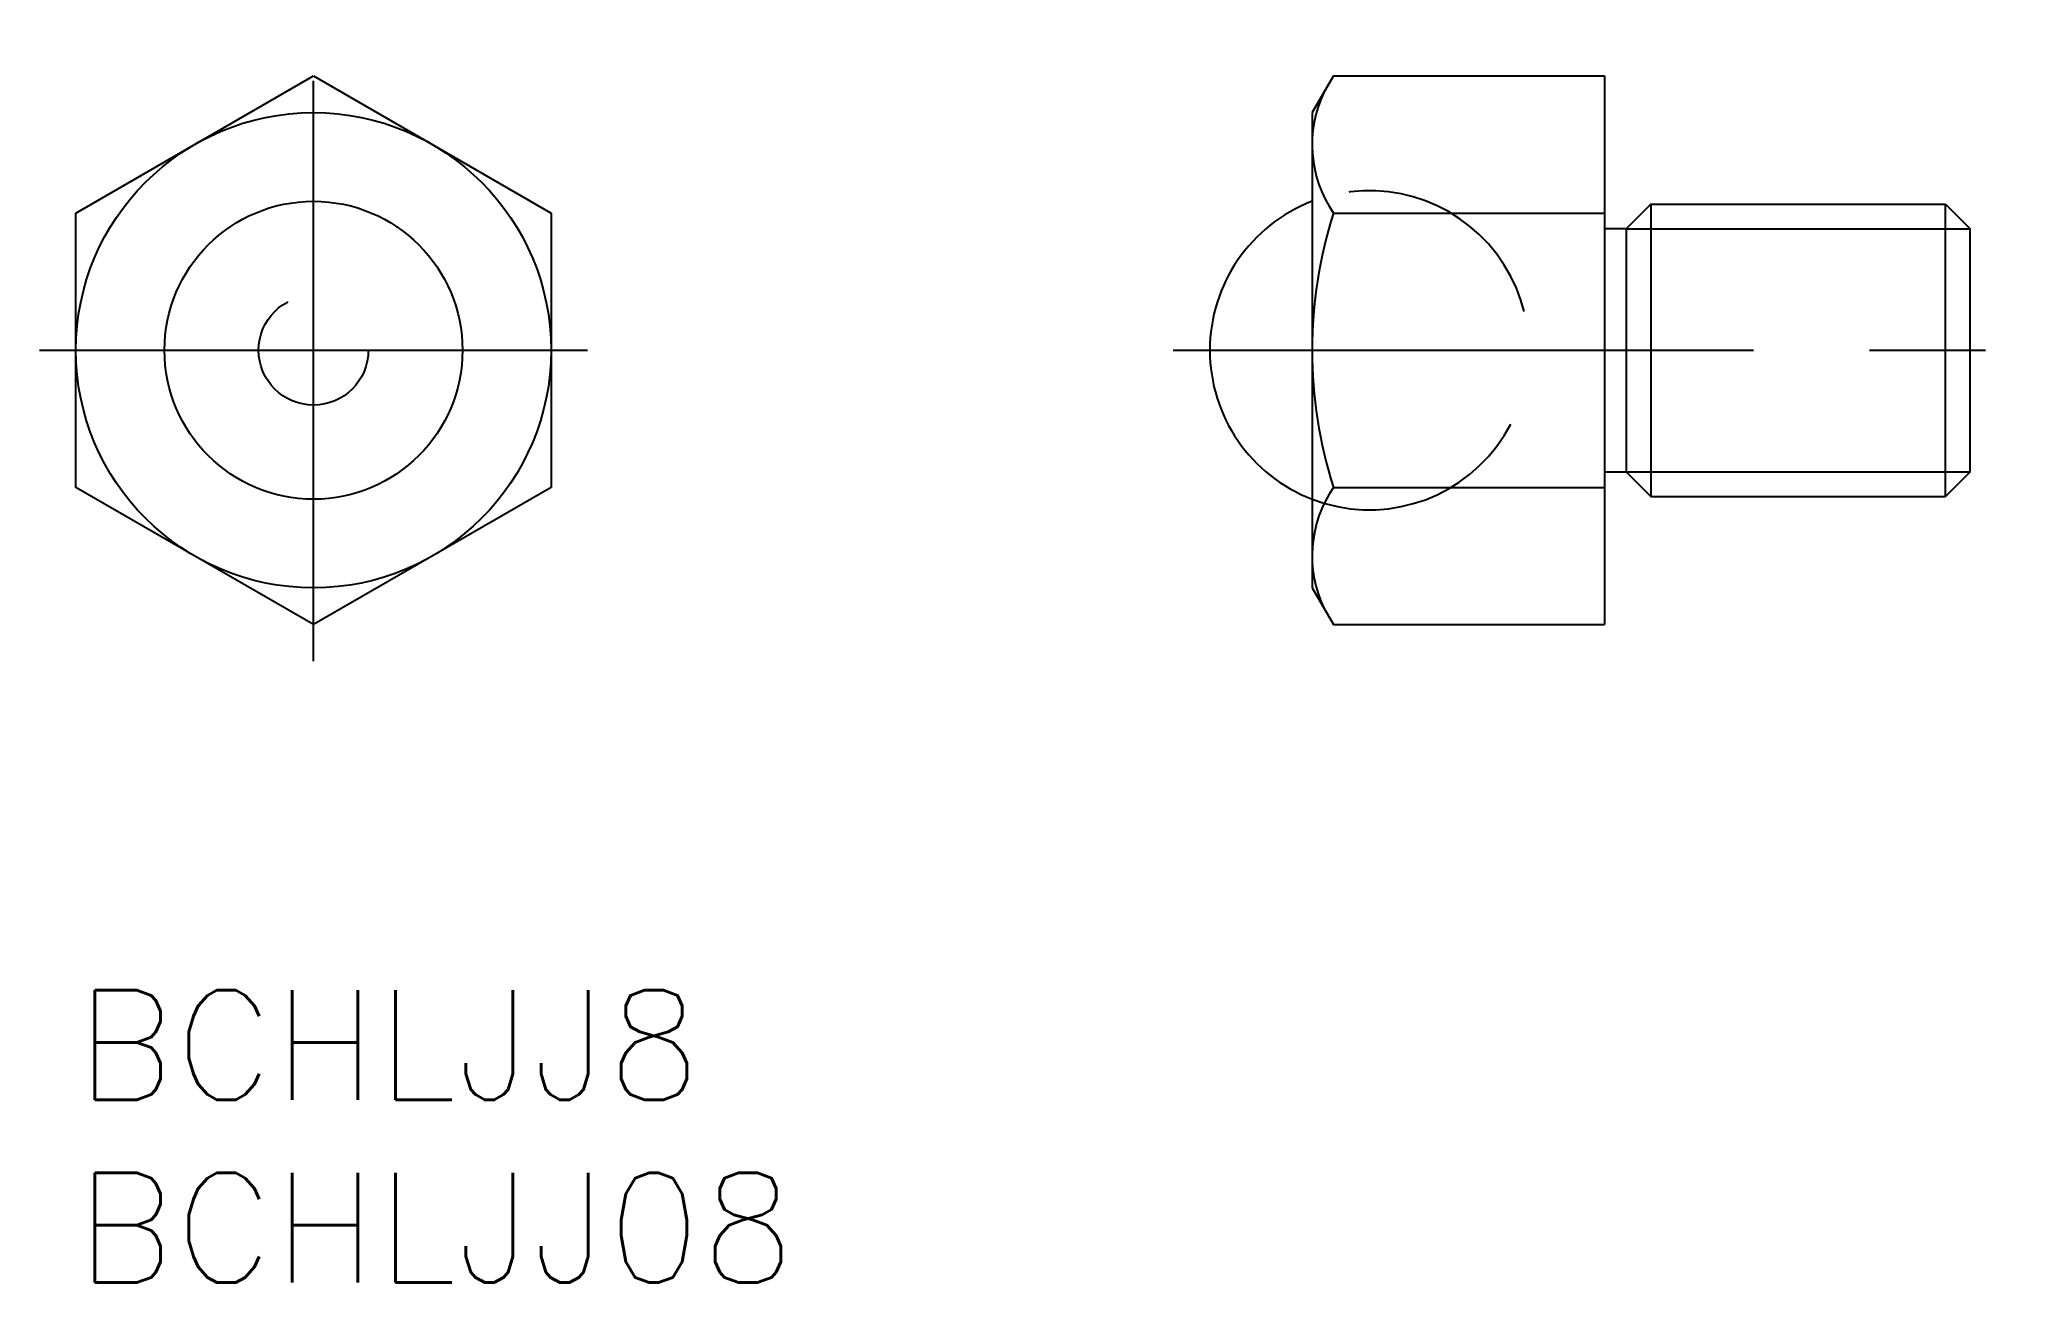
# Model space of a CAD drawing. Extents: x -1 to 52.8, y -8 to 26.
import ezdxf

# ---------------------------------------------------------------- set-up
doc = ezdxf.new("R2010")
doc.units = 0
doc.header["$LTSCALE"] = 0.5
doc.linetypes.add('CENTER', pattern=[50.8, 31.75, -6.35, 6.35, -6.35])
doc.linetypes.add('DASHED', pattern=[19.05, 12.7, -6.35])
for name, color, linetype in [('MSM_CENTER', 1, 'CENTER'), ('MSM_CONTINUOUS', 7, 'CONTINUOUS'), ('MSM_DASHED', 4, 'DASHED'), ('MSM_NARROW', 5, 'CONTINUOUS'), ('MSM_PART_NUMBER', 7, 'CONTINUOUS')]:
    doc.layers.add(name, color=color, linetype=linetype)
doc.styles.get("Standard").update_dxf_attribs({"font": 'txt.shx', "height": 1.5, "bigfont": 'bigfont.shx'})

# ---------------------------------------------------------------- blocks, each defined once
blk = doc.blocks.new('*U11')
at = {"layer": 'MSM_PART_NUMBER'}
blk.add_text('BCHLJJ8', height=3, dxfattribs=at).set_placement((0, -3))
blk = doc.blocks.new('*U12')
at = {"layer": 'MSM_PART_NUMBER'}
blk.add_text('BCHLJJ08', height=3, dxfattribs=at).set_placement((0, -8))

msp = doc.modelspace()

# ---------------------------------------------------------------- linework, layer by layer
at = {"layer": 'MSM_CENTER'}
for p, q in [((6.5, 9), (6.5, 26.011)), ((-1, 17.506), (14, 17.506)), ((30.021, 17.506), (52.821, 17.506))]:
    msp.add_line(p, q, dxfattribs=at)
at = {"layer": 'MSM_CONTINUOUS'}
for p, q in [((0, 21.258), (6.5, 25.011)), ((6.5, 25.011), (13, 21.258)), ((34.402, 25.011), (33.821, 24.006)), ((34.402, 25.011), (41.821, 25.011)), ((41.821, 25.011), (41.821, 10)), ((33.821, 24.006), (33.821, 11.006)), ((0, 13.753), (0, 21.258)), ((13, 21.258), (13, 13.753)), ((34.402, 21.258), (41.821, 21.258)), ((43.088, 21.506), (42.412, 20.829)), ((43.088, 21.506), (51.145, 21.506)), ((43.088, 21.506), (43.088, 13.506)), ((51.145, 13.506), (51.145, 21.506)), ((51.145, 21.506), (51.821, 20.829)), ((42.412, 20.829), (41.821, 20.829)), ((42.412, 20.829), (42.412, 14.182)), ((51.821, 14.182), (51.821, 20.829)), ((41.821, 14.182), (42.412, 14.182)), ((42.412, 14.182), (43.088, 13.506)), ((51.821, 14.182), (51.145, 13.506)), ((6.5, 10), (0, 13.753)), ((13, 13.753), (6.5, 10)), ((34.402, 13.753), (41.821, 13.753)), ((43.088, 13.506), (51.145, 13.506)), ((33.821, 11.006), (34.402, 10)), ((34.402, 10), (41.821, 10))]:
    msp.add_line(p, q, dxfattribs=at)
for radius in [6.5, 4.075]:
    msp.add_circle((6.5, 17.506), radius, dxfattribs=at)
for centre, radius, start, end in [((37.144, 23.135), 3.323, 154.3842, 214.3842), ((35.386, 17.506), 4.365, 111.0102, 248.9898), ((46.24, 17.506), 12.419, 162.412, 197.588), ((37.144, 11.876), 3.323, 145.6158, 205.6158)]:
    msp.add_arc(centre, radius, start, end, dxfattribs=at)
at = {"layer": 'MSM_DASHED'}
msp.add_circle((6.5, 17.506), 1.5, dxfattribs=at)
msp.add_arc((35.386, 17.506), 4.365, 248.9898, 111.0102, dxfattribs=at)
at = {"layer": 'MSM_NARROW'}
for p, q in [((42.412, 20.829), (51.821, 20.829)), ((42.412, 14.182), (51.821, 14.182))]:
    msp.add_line(p, q, dxfattribs=at)

# ---------------------------------------------------------------- block references
at = {"layer": 'MSM_CONTINUOUS'}
for name in ['*U11', '*U12']:
    msp.add_blockref(name, (0, 0), dxfattribs=at)

doc.saveas('drawing.dxf')
